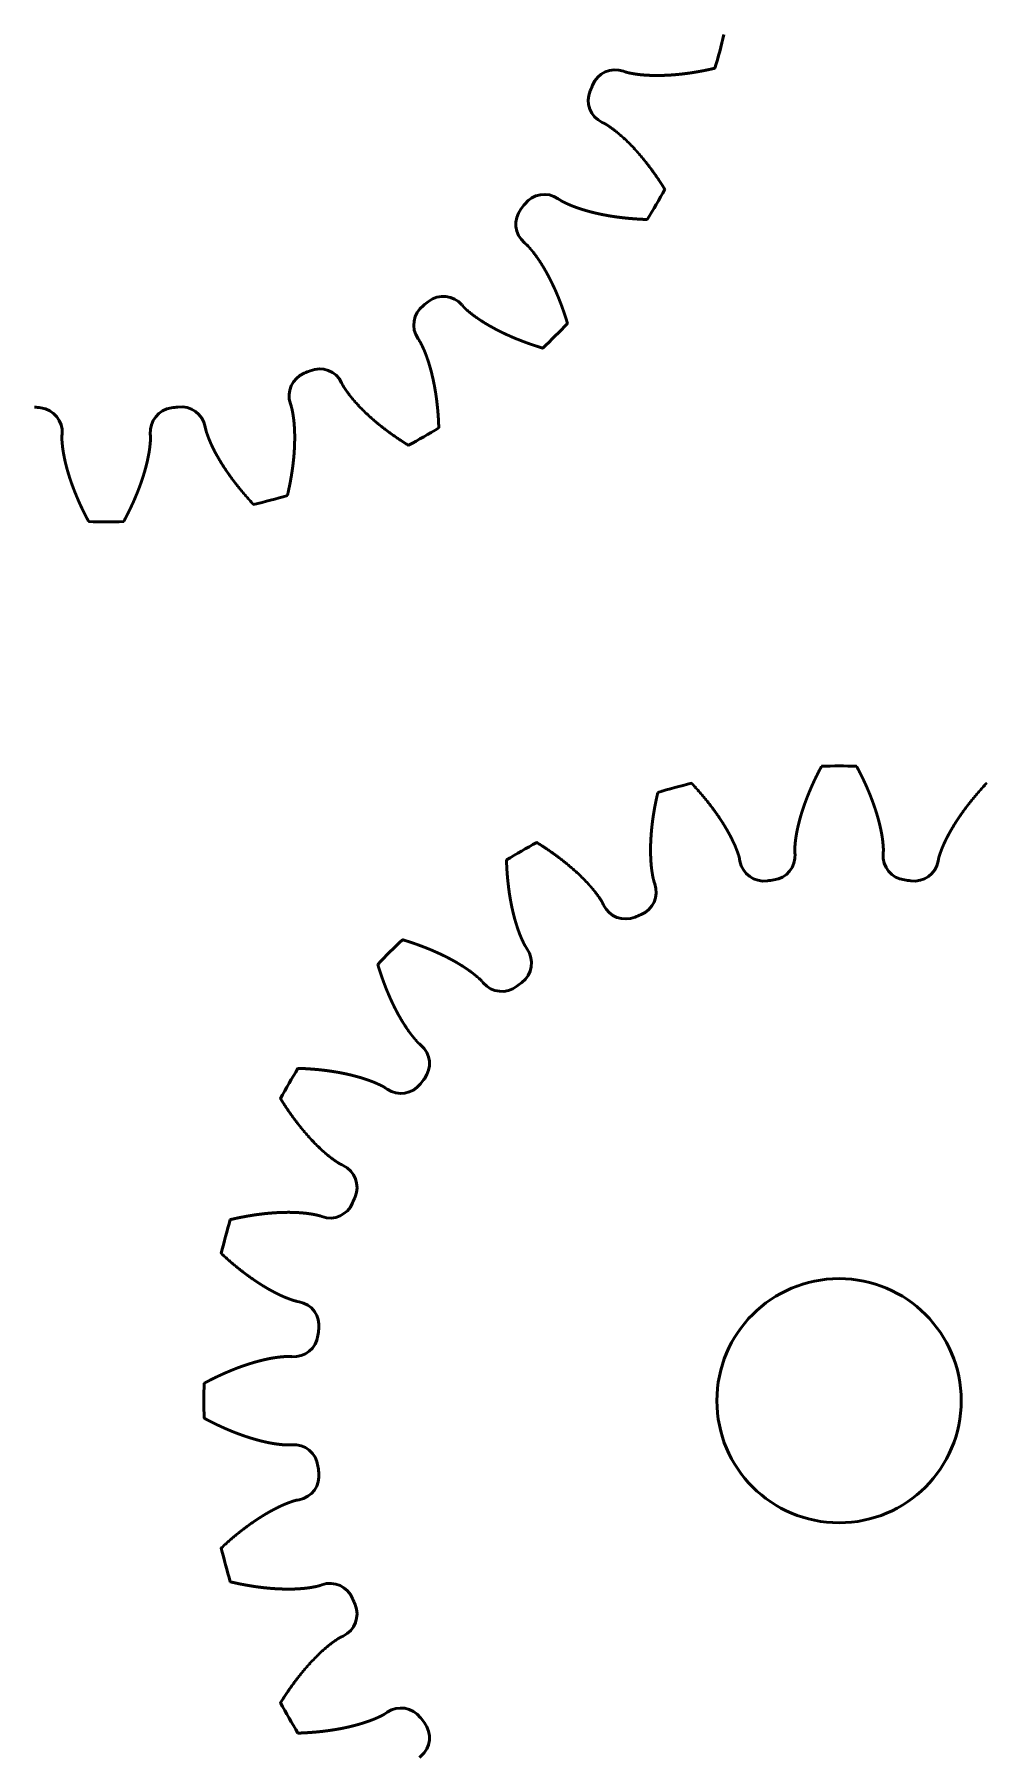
# Model space of a CAD drawing. Header units: millimetres. Extents: x 0 to 420, y 0 to 297.
# Drawn here: x 90.45 to 109.93, y 221.55 to 256.84 of the extents above; entities that cross this region are included whole.
import ezdxf

# ---------------------------------------------------------------- set-up
doc = ezdxf.new("R2010")
doc.units = ezdxf.units.MM
doc.header["$LTSCALE"] = 0.75
doc.layers.add('Visible', color=7, linetype='Continuous', lineweight=50)

msp = doc.modelspace()

# ---------------------------------------------------------------- linework, layer by layer
at = {"layer": 'Visible'}
for p, q in [((102.499, 256.084), (102.536, 256.071)), ((102.1, 255.018), (102.065, 255.035)), ((101.162, 253.473), (101.195, 253.451)), ((100.501, 252.547), (100.471, 252.572)), ((99.196, 251.296), (99.221, 251.267)), ((98.317, 250.573), (98.295, 250.605)), ((96.732, 249.703), (96.749, 249.668)), ((95.696, 249.232), (95.683, 249.269)), ((93.941, 248.802), (93.948, 248.763)), ((91.011, 248.653), (91.008, 248.615)), ((92.818, 248.615), (92.815, 248.653)), ((106.008, 240.094), (106.011, 240.056)), ((107.815, 240.056), (107.818, 240.094)), ((104.885, 239.907), (104.878, 239.946)), ((108.948, 239.946), (108.941, 239.907)), ((103.13, 239.477), (103.143, 239.44)), ((102.094, 239.006), (102.077, 239.041)), ((100.509, 238.136), (100.531, 238.104)), ((99.631, 237.413), (99.605, 237.442)), ((98.325, 236.162), (98.355, 236.137)), ((97.664, 235.236), (97.632, 235.258)), ((96.726, 233.691), (96.762, 233.674)), ((96.327, 232.625), (96.29, 232.638)), ((95.822, 230.889), (95.86, 230.882)), ((95.712, 229.757), (95.673, 229.76)), ((95.673, 227.949), (95.712, 227.952)), ((95.86, 226.827), (95.822, 226.82)), ((96.29, 225.071), (96.327, 225.084)), ((96.762, 224.035), (96.726, 224.018)), ((97.632, 222.451), (97.664, 222.473)), ((98.355, 221.572), (98.325, 221.547))]:
    msp.add_line(p, q, dxfattribs=at)
at = {"layer": 'Visible', "extrusion": (0, 0, -1)}
msp.add_circle((-106.913, 228.855), 2.5, dxfattribs=at)
at = {"layer": 'Visible'}
for centre, radius, start, end in [((91.913, 259.855), 13, 343.4232, 346.5768), ((102.332, 255.613), 0.5, 70.4814, 157.8482), ((102.28, 255.487), 0.5, 157.1518, 244.5186), ((91.913, 259.855), 10.749, 337.1518, 337.8482), ((100.879, 253.061), 0.5, 55.4814, 142.8482), ((91.913, 259.855), 13, 328.4232, 331.5768), ((100.796, 252.952), 0.5, 142.1518, 229.5186), ((91.913, 259.855), 10.749, 322.1518, 322.8482), ((98.707, 250.888), 0.5, 127.1518, 214.5186), ((91.913, 259.855), 10.749, 307.1518, 307.8482), ((98.815, 250.972), 0.5, 40.4814, 127.8482), ((91.913, 259.855), 13, 313.4232, 316.5768), ((96.155, 249.436), 0.5, 112.1518, 199.5186), ((91.913, 259.855), 10.749, 292.1518, 292.8482), ((96.281, 249.488), 0.5, 25.4814, 112.8482), ((91.913, 259.855), 10.749, 262.1518, 262.8482), ((90.513, 248.693), 0.5, 355.4814, 82.8482), ((93.314, 248.693), 0.5, 97.1518, 184.5186), ((91.913, 259.855), 10.749, 277.1518, 277.8482), ((93.449, 248.711), 0.5, 10.4814, 97.8482), ((91.913, 259.855), 13, 298.4232, 301.5768), ((91.913, 259.855), 13, 283.4232, 286.5768), ((91.913, 259.855), 13, 268.4232, 271.5768), ((106.913, 228.855), 13, 88.4232, 91.5768), ((106.913, 228.855), 13, 103.4232, 106.5768), ((106.913, 228.855), 13, 118.4232, 121.5768), ((105.513, 240.016), 0.5, 277.1518, 4.5186), ((108.314, 240.016), 0.5, 175.4814, 262.8482), ((105.377, 239.998), 0.5, 190.4814, 277.8482), ((108.449, 239.998), 0.5, 262.1518, 349.5186), ((102.671, 239.273), 0.5, 292.1518, 19.5186), ((106.913, 228.855), 10.749, 97.1518, 97.8482), ((106.913, 228.855), 10.749, 82.1518, 82.8482), ((102.545, 239.221), 0.5, 205.4814, 292.8482), ((106.913, 228.855), 10.749, 112.1518, 112.8482), ((106.913, 228.855), 13, 133.4232, 136.5768), ((100.119, 237.821), 0.5, 307.1518, 34.5186), ((100.011, 237.737), 0.5, 220.4814, 307.8482), ((106.913, 228.855), 10.749, 127.1518, 127.8482), ((98.03, 235.757), 0.5, 322.1518, 49.5186), ((106.913, 228.855), 13, 148.4232, 151.5768), ((106.913, 228.855), 10.749, 142.1518, 142.8482), ((97.947, 235.648), 0.5, 235.4814, 322.8482), ((96.547, 233.222), 0.5, 337.1518, 64.5186), ((106.913, 228.855), 10.749, 157.1518, 157.8482), ((106.913, 228.855), 13, 163.4232, 166.5768), ((96.494, 233.096), 0.5, 250.4814, 337.8482), ((95.769, 230.391), 0.5, 352.1518, 79.5186), ((95.751, 230.255), 0.5, 265.4814, 352.8482), ((106.913, 228.855), 10.749, 172.1518, 172.8482), ((106.913, 228.855), 13, 178.4232, 181.5768), ((95.751, 227.454), 0.5, 7.1518, 94.5186), ((95.769, 227.318), 0.5, 280.4814, 7.8482), ((106.913, 228.855), 10.749, 187.1518, 187.8482), ((106.913, 228.855), 13, 193.4232, 196.5768), ((96.494, 224.613), 0.5, 22.1518, 109.5186), ((106.913, 228.855), 10.749, 202.1518, 202.8482), ((96.547, 224.487), 0.5, 295.4814, 22.8482), ((106.913, 228.855), 13, 208.4232, 211.5768), ((97.947, 222.061), 0.5, 37.1518, 124.5186), ((106.913, 228.855), 10.749, 217.1518, 217.8482), ((98.03, 221.952), 0.5, 310.4814, 37.8482)]:
    msp.add_arc(centre, radius, start, end, dxfattribs=at)
for points in [[(102.536, 256.071), (102.54, 256.069), (102.55, 256.066), (102.564, 256.062), (102.584, 256.056), (102.608, 256.051), (102.633, 256.046), (102.658, 256.041), (102.683, 256.037), (102.708, 256.032), (102.733, 256.028), (102.758, 256.024), (102.783, 256.021), (102.808, 256.017), (102.833, 256.014), (102.859, 256.012), (102.884, 256.009), (102.91, 256.007), (102.936, 256.005), (102.961, 256.004), (102.987, 256.002), (103.013, 256.001), (103.039, 255.999), (103.065, 255.998), (103.09, 255.998), (103.116, 255.997), (103.142, 255.997), (103.169, 255.996), (103.195, 255.996), (103.221, 255.996), (103.247, 255.997), (103.273, 255.997), (103.3, 255.998), (103.326, 255.999), (103.352, 256), (103.379, 256.001), (103.405, 256.002), (103.432, 256.003), (103.458, 256.005), (103.485, 256.007), (103.511, 256.009), (103.538, 256.011), (103.564, 256.013), (103.591, 256.015), (103.618, 256.018), (103.644, 256.021), (103.671, 256.023), (103.698, 256.026), (103.724, 256.03), (103.751, 256.033), (103.778, 256.036), (103.805, 256.04), (103.832, 256.043), (103.859, 256.047), (103.886, 256.051), (103.913, 256.055), (103.939, 256.06), (103.966, 256.064), (103.993, 256.069), (104.02, 256.073), (104.047, 256.078), (104.074, 256.083), (104.101, 256.088), (104.129, 256.093), (104.156, 256.098), (104.183, 256.104), (104.21, 256.109), (104.237, 256.115), (104.264, 256.121), (104.291, 256.127), (104.318, 256.133), (104.34, 256.138), (104.356, 256.142), (104.367, 256.144), (104.373, 256.146)], [(103.346, 253.667), (103.343, 253.672), (103.337, 253.681), (103.328, 253.695), (103.316, 253.714), (103.302, 253.738), (103.287, 253.761), (103.272, 253.784), (103.256, 253.808), (103.241, 253.831), (103.226, 253.854), (103.21, 253.877), (103.195, 253.899), (103.179, 253.922), (103.164, 253.945), (103.148, 253.967), (103.132, 253.99), (103.116, 254.012), (103.1, 254.034), (103.084, 254.056), (103.068, 254.078), (103.052, 254.1), (103.036, 254.122), (103.019, 254.143), (103.003, 254.165), (102.986, 254.186), (102.97, 254.207), (102.953, 254.228), (102.936, 254.249), (102.919, 254.27), (102.902, 254.291), (102.885, 254.312), (102.868, 254.332), (102.851, 254.353), (102.833, 254.373), (102.816, 254.393), (102.799, 254.413), (102.781, 254.433), (102.763, 254.453), (102.746, 254.472), (102.728, 254.492), (102.71, 254.511), (102.692, 254.53), (102.674, 254.549), (102.655, 254.568), (102.637, 254.587), (102.619, 254.605), (102.6, 254.624), (102.581, 254.642), (102.563, 254.66), (102.544, 254.678), (102.525, 254.696), (102.506, 254.714), (102.487, 254.731), (102.468, 254.748), (102.448, 254.765), (102.429, 254.782), (102.409, 254.799), (102.39, 254.816), (102.37, 254.832), (102.35, 254.848), (102.33, 254.864), (102.31, 254.879), (102.29, 254.895), (102.269, 254.91), (102.249, 254.924), (102.228, 254.939), (102.207, 254.954), (102.186, 254.968), (102.165, 254.982), (102.144, 254.995), (102.127, 255.005), (102.113, 255.012), (102.104, 255.016), (102.1, 255.018)], [(101.195, 253.451), (101.199, 253.448), (101.207, 253.442), (101.22, 253.434), (101.237, 253.424), (101.259, 253.412), (101.282, 253.401), (101.305, 253.39), (101.327, 253.379), (101.35, 253.369), (101.374, 253.358), (101.397, 253.348), (101.42, 253.338), (101.444, 253.328), (101.467, 253.319), (101.491, 253.31), (101.515, 253.301), (101.54, 253.292), (101.564, 253.284), (101.588, 253.275), (101.613, 253.267), (101.637, 253.259), (101.662, 253.251), (101.686, 253.244), (101.711, 253.236), (101.736, 253.229), (101.761, 253.222), (101.786, 253.215), (101.812, 253.208), (101.837, 253.201), (101.862, 253.195), (101.888, 253.188), (101.913, 253.182), (101.939, 253.176), (101.965, 253.17), (101.991, 253.165), (102.016, 253.159), (102.042, 253.153), (102.068, 253.148), (102.094, 253.143), (102.121, 253.138), (102.147, 253.133), (102.173, 253.128), (102.199, 253.124), (102.226, 253.119), (102.252, 253.115), (102.279, 253.111), (102.305, 253.107), (102.332, 253.103), (102.359, 253.099), (102.386, 253.095), (102.412, 253.092), (102.439, 253.089), (102.466, 253.085), (102.493, 253.082), (102.52, 253.079), (102.547, 253.076), (102.575, 253.074), (102.602, 253.071), (102.629, 253.068), (102.656, 253.066), (102.684, 253.064), (102.711, 253.062), (102.739, 253.06), (102.766, 253.058), (102.794, 253.056), (102.822, 253.054), (102.849, 253.053), (102.877, 253.051), (102.905, 253.05), (102.933, 253.049), (102.955, 253.048), (102.972, 253.048), (102.983, 253.047), (102.988, 253.047)], [(101.355, 250.919), (101.353, 250.924), (101.35, 250.935), (101.345, 250.951), (101.339, 250.972), (101.33, 250.999), (101.322, 251.025), (101.313, 251.051), (101.305, 251.078), (101.296, 251.104), (101.287, 251.13), (101.278, 251.156), (101.269, 251.182), (101.26, 251.208), (101.251, 251.234), (101.242, 251.26), (101.232, 251.286), (101.222, 251.311), (101.213, 251.337), (101.203, 251.362), (101.193, 251.388), (101.183, 251.413), (101.173, 251.438), (101.163, 251.463), (101.152, 251.488), (101.142, 251.513), (101.131, 251.538), (101.121, 251.563), (101.11, 251.587), (101.099, 251.612), (101.088, 251.636), (101.077, 251.661), (101.065, 251.685), (101.054, 251.709), (101.043, 251.733), (101.031, 251.757), (101.019, 251.781), (101.007, 251.805), (100.995, 251.828), (100.983, 251.852), (100.971, 251.875), (100.959, 251.899), (100.946, 251.922), (100.934, 251.945), (100.921, 251.968), (100.908, 251.991), (100.895, 252.013), (100.882, 252.036), (100.869, 252.059), (100.856, 252.081), (100.842, 252.103), (100.828, 252.125), (100.815, 252.147), (100.801, 252.169), (100.787, 252.191), (100.772, 252.212), (100.758, 252.233), (100.743, 252.255), (100.729, 252.276), (100.714, 252.297), (100.699, 252.317), (100.684, 252.338), (100.668, 252.358), (100.652, 252.378), (100.637, 252.398), (100.621, 252.417), (100.604, 252.437), (100.588, 252.456), (100.572, 252.475), (100.555, 252.494), (100.538, 252.513), (100.523, 252.527), (100.512, 252.537), (100.505, 252.543), (100.501, 252.547)], [(99.221, 251.267), (99.224, 251.263), (99.231, 251.255), (99.241, 251.244), (99.255, 251.23), (99.273, 251.213), (99.292, 251.196), (99.311, 251.18), (99.331, 251.163), (99.35, 251.147), (99.37, 251.131), (99.39, 251.115), (99.41, 251.099), (99.43, 251.084), (99.45, 251.069), (99.471, 251.054), (99.492, 251.039), (99.513, 251.024), (99.534, 251.01), (99.556, 250.995), (99.577, 250.981), (99.599, 250.967), (99.62, 250.953), (99.642, 250.939), (99.664, 250.926), (99.687, 250.912), (99.709, 250.899), (99.732, 250.885), (99.754, 250.872), (99.777, 250.859), (99.8, 250.847), (99.823, 250.834), (99.846, 250.821), (99.869, 250.809), (99.892, 250.796), (99.916, 250.784), (99.939, 250.772), (99.963, 250.76), (99.987, 250.748), (100.01, 250.737), (100.034, 250.725), (100.058, 250.714), (100.083, 250.702), (100.107, 250.691), (100.131, 250.68), (100.156, 250.669), (100.18, 250.658), (100.205, 250.647), (100.23, 250.636), (100.254, 250.626), (100.279, 250.615), (100.304, 250.605), (100.329, 250.595), (100.355, 250.585), (100.38, 250.575), (100.405, 250.565), (100.431, 250.555), (100.456, 250.545), (100.482, 250.536), (100.508, 250.526), (100.533, 250.517), (100.559, 250.507), (100.585, 250.498), (100.611, 250.489), (100.637, 250.48), (100.664, 250.472), (100.69, 250.463), (100.716, 250.454), (100.743, 250.446), (100.769, 250.437), (100.796, 250.429), (100.817, 250.422), (100.833, 250.418), (100.844, 250.414), (100.849, 250.413)], [(98.72, 248.779), (98.72, 248.785), (98.72, 248.796), (98.719, 248.813), (98.719, 248.835), (98.717, 248.863), (98.716, 248.891), (98.715, 248.918), (98.713, 248.946), (98.712, 248.974), (98.71, 249.001), (98.708, 249.029), (98.706, 249.056), (98.704, 249.084), (98.702, 249.111), (98.699, 249.138), (98.697, 249.166), (98.694, 249.193), (98.691, 249.22), (98.688, 249.247), (98.685, 249.274), (98.682, 249.301), (98.679, 249.328), (98.676, 249.355), (98.672, 249.382), (98.669, 249.409), (98.665, 249.436), (98.661, 249.462), (98.657, 249.489), (98.653, 249.515), (98.648, 249.542), (98.644, 249.568), (98.639, 249.595), (98.634, 249.621), (98.63, 249.647), (98.625, 249.673), (98.619, 249.699), (98.614, 249.725), (98.609, 249.751), (98.603, 249.777), (98.597, 249.803), (98.591, 249.829), (98.585, 249.854), (98.579, 249.88), (98.573, 249.905), (98.566, 249.931), (98.56, 249.956), (98.553, 249.981), (98.546, 250.006), (98.539, 250.031), (98.532, 250.056), (98.524, 250.081), (98.516, 250.106), (98.509, 250.131), (98.501, 250.155), (98.492, 250.179), (98.484, 250.204), (98.475, 250.228), (98.467, 250.252), (98.458, 250.276), (98.449, 250.3), (98.439, 250.324), (98.43, 250.347), (98.42, 250.371), (98.409, 250.394), (98.399, 250.417), (98.388, 250.44), (98.378, 250.463), (98.367, 250.486), (98.355, 250.508), (98.344, 250.531), (98.333, 250.548), (98.325, 250.561), (98.32, 250.569), (98.317, 250.573)], [(96.749, 249.668), (96.751, 249.663), (96.756, 249.654), (96.763, 249.641), (96.773, 249.624), (96.786, 249.602), (96.8, 249.581), (96.814, 249.56), (96.829, 249.54), (96.843, 249.519), (96.858, 249.498), (96.873, 249.478), (96.888, 249.458), (96.904, 249.437), (96.92, 249.417), (96.936, 249.397), (96.952, 249.378), (96.969, 249.358), (96.985, 249.339), (97.002, 249.319), (97.019, 249.3), (97.037, 249.281), (97.054, 249.262), (97.072, 249.243), (97.089, 249.224), (97.107, 249.205), (97.125, 249.186), (97.144, 249.168), (97.162, 249.149), (97.181, 249.131), (97.2, 249.112), (97.218, 249.094), (97.237, 249.076), (97.257, 249.058), (97.276, 249.04), (97.295, 249.022), (97.315, 249.004), (97.335, 248.987), (97.355, 248.969), (97.375, 248.952), (97.395, 248.934), (97.415, 248.917), (97.435, 248.9), (97.456, 248.882), (97.477, 248.865), (97.497, 248.848), (97.518, 248.831), (97.539, 248.815), (97.56, 248.798), (97.582, 248.781), (97.603, 248.765), (97.624, 248.748), (97.646, 248.732), (97.668, 248.716), (97.69, 248.699), (97.712, 248.683), (97.734, 248.667), (97.756, 248.651), (97.778, 248.635), (97.8, 248.62), (97.823, 248.604), (97.845, 248.588), (97.868, 248.573), (97.891, 248.557), (97.914, 248.542), (97.937, 248.526), (97.96, 248.511), (97.983, 248.496), (98.007, 248.481), (98.03, 248.466), (98.053, 248.451), (98.072, 248.439), (98.087, 248.43), (98.096, 248.425), (98.101, 248.422)], [(95.622, 247.395), (95.623, 247.4), (95.626, 247.411), (95.63, 247.427), (95.635, 247.449), (95.641, 247.476), (95.647, 247.504), (95.652, 247.531), (95.658, 247.558), (95.664, 247.585), (95.669, 247.612), (95.675, 247.639), (95.68, 247.666), (95.685, 247.693), (95.69, 247.72), (95.694, 247.747), (95.699, 247.774), (95.704, 247.801), (95.708, 247.828), (95.712, 247.855), (95.716, 247.882), (95.72, 247.909), (95.724, 247.936), (95.728, 247.963), (95.731, 247.99), (95.735, 248.016), (95.738, 248.043), (95.741, 248.07), (95.744, 248.097), (95.747, 248.123), (95.75, 248.15), (95.752, 248.177), (95.755, 248.203), (95.757, 248.23), (95.759, 248.257), (95.761, 248.283), (95.763, 248.31), (95.764, 248.336), (95.766, 248.363), (95.767, 248.389), (95.768, 248.415), (95.769, 248.442), (95.77, 248.468), (95.77, 248.494), (95.771, 248.521), (95.771, 248.547), (95.771, 248.573), (95.771, 248.599), (95.771, 248.625), (95.771, 248.651), (95.77, 248.677), (95.769, 248.703), (95.768, 248.729), (95.767, 248.755), (95.766, 248.781), (95.764, 248.806), (95.762, 248.832), (95.76, 248.858), (95.758, 248.883), (95.756, 248.909), (95.753, 248.934), (95.75, 248.96), (95.747, 248.985), (95.743, 249.01), (95.739, 249.035), (95.735, 249.06), (95.731, 249.085), (95.727, 249.11), (95.722, 249.135), (95.717, 249.159), (95.711, 249.184), (95.706, 249.203), (95.701, 249.218), (95.698, 249.227), (95.696, 249.232)], [(91.008, 248.615), (91.008, 248.61), (91.007, 248.6), (91.006, 248.585), (91.006, 248.564), (91.007, 248.539), (91.008, 248.514), (91.01, 248.489), (91.013, 248.464), (91.015, 248.439), (91.017, 248.413), (91.02, 248.388), (91.023, 248.363), (91.027, 248.338), (91.03, 248.312), (91.034, 248.287), (91.039, 248.262), (91.043, 248.237), (91.048, 248.211), (91.053, 248.186), (91.058, 248.161), (91.063, 248.136), (91.069, 248.11), (91.074, 248.085), (91.08, 248.06), (91.087, 248.034), (91.093, 248.009), (91.099, 247.984), (91.106, 247.959), (91.113, 247.933), (91.12, 247.908), (91.127, 247.883), (91.135, 247.858), (91.142, 247.833), (91.15, 247.807), (91.158, 247.782), (91.166, 247.757), (91.174, 247.732), (91.183, 247.707), (91.191, 247.682), (91.2, 247.656), (91.209, 247.631), (91.218, 247.606), (91.227, 247.581), (91.237, 247.556), (91.246, 247.531), (91.256, 247.506), (91.266, 247.481), (91.275, 247.456), (91.286, 247.431), (91.296, 247.406), (91.306, 247.381), (91.317, 247.356), (91.327, 247.331), (91.338, 247.306), (91.349, 247.281), (91.36, 247.256), (91.371, 247.231), (91.383, 247.206), (91.394, 247.181), (91.406, 247.156), (91.418, 247.131), (91.429, 247.107), (91.441, 247.082), (91.454, 247.057), (91.466, 247.032), (91.478, 247.007), (91.491, 246.983), (91.503, 246.958), (91.516, 246.933), (91.529, 246.909), (91.54, 246.889), (91.547, 246.874), (91.553, 246.864), (91.555, 246.859)], [(92.271, 246.859), (92.273, 246.864), (92.279, 246.874), (92.287, 246.889), (92.297, 246.909), (92.31, 246.933), (92.323, 246.958), (92.335, 246.983), (92.348, 247.007), (92.36, 247.032), (92.373, 247.057), (92.385, 247.082), (92.397, 247.107), (92.409, 247.131), (92.42, 247.156), (92.432, 247.181), (92.443, 247.206), (92.455, 247.231), (92.466, 247.256), (92.477, 247.281), (92.488, 247.306), (92.499, 247.331), (92.509, 247.356), (92.52, 247.381), (92.53, 247.406), (92.541, 247.431), (92.551, 247.456), (92.561, 247.481), (92.57, 247.506), (92.58, 247.531), (92.59, 247.556), (92.599, 247.581), (92.608, 247.606), (92.617, 247.631), (92.626, 247.656), (92.635, 247.682), (92.643, 247.707), (92.652, 247.732), (92.66, 247.757), (92.668, 247.782), (92.676, 247.807), (92.684, 247.833), (92.691, 247.858), (92.699, 247.883), (92.706, 247.908), (92.713, 247.933), (92.72, 247.959), (92.727, 247.984), (92.733, 248.009), (92.74, 248.034), (92.746, 248.06), (92.752, 248.085), (92.757, 248.11), (92.763, 248.136), (92.768, 248.161), (92.773, 248.186), (92.778, 248.211), (92.783, 248.237), (92.788, 248.262), (92.792, 248.287), (92.796, 248.312), (92.8, 248.338), (92.803, 248.363), (92.806, 248.388), (92.809, 248.413), (92.811, 248.439), (92.814, 248.464), (92.816, 248.489), (92.818, 248.514), (92.819, 248.539), (92.82, 248.564), (92.82, 248.585), (92.819, 248.6), (92.819, 248.61), (92.818, 248.615)], [(93.948, 248.763), (93.949, 248.758), (93.951, 248.749), (93.954, 248.734), (93.959, 248.714), (93.966, 248.69), (93.974, 248.666), (93.983, 248.643), (93.991, 248.619), (94, 248.595), (94.009, 248.571), (94.018, 248.548), (94.028, 248.524), (94.038, 248.501), (94.048, 248.477), (94.058, 248.454), (94.069, 248.431), (94.08, 248.407), (94.091, 248.384), (94.102, 248.361), (94.114, 248.338), (94.125, 248.315), (94.137, 248.292), (94.149, 248.269), (94.162, 248.246), (94.174, 248.223), (94.187, 248.201), (94.2, 248.178), (94.213, 248.155), (94.226, 248.133), (94.239, 248.11), (94.253, 248.088), (94.266, 248.065), (94.28, 248.043), (94.294, 248.02), (94.308, 247.998), (94.323, 247.976), (94.337, 247.954), (94.352, 247.932), (94.367, 247.91), (94.382, 247.887), (94.397, 247.866), (94.412, 247.844), (94.427, 247.822), (94.443, 247.8), (94.458, 247.778), (94.474, 247.756), (94.49, 247.735), (94.506, 247.713), (94.523, 247.691), (94.539, 247.67), (94.555, 247.649), (94.572, 247.627), (94.589, 247.606), (94.606, 247.584), (94.623, 247.563), (94.64, 247.542), (94.657, 247.521), (94.674, 247.5), (94.692, 247.479), (94.71, 247.458), (94.727, 247.437), (94.745, 247.416), (94.763, 247.395), (94.781, 247.374), (94.8, 247.353), (94.818, 247.333), (94.837, 247.312), (94.855, 247.291), (94.874, 247.271), (94.893, 247.25), (94.908, 247.234), (94.919, 247.222), (94.927, 247.214), (94.931, 247.21)], [(106.555, 241.85), (106.553, 241.845), (106.547, 241.835), (106.54, 241.82), (106.529, 241.8), (106.516, 241.776), (106.503, 241.751), (106.491, 241.726), (106.478, 241.702), (106.466, 241.677), (106.454, 241.652), (106.441, 241.627), (106.429, 241.602), (106.418, 241.578), (106.406, 241.553), (106.394, 241.528), (106.383, 241.503), (106.371, 241.478), (106.36, 241.453), (106.349, 241.428), (106.338, 241.403), (106.327, 241.378), (106.317, 241.353), (106.306, 241.329), (106.296, 241.304), (106.286, 241.278), (106.275, 241.253), (106.266, 241.228), (106.256, 241.203), (106.246, 241.178), (106.237, 241.153), (106.227, 241.128), (106.218, 241.103), (106.209, 241.078), (106.2, 241.053), (106.191, 241.028), (106.183, 241.002), (106.174, 240.977), (106.166, 240.952), (106.158, 240.927), (106.15, 240.902), (106.142, 240.876), (106.135, 240.851), (106.127, 240.826), (106.12, 240.801), (106.113, 240.776), (106.106, 240.75), (106.099, 240.725), (106.093, 240.7), (106.087, 240.675), (106.08, 240.649), (106.074, 240.624), (106.069, 240.599), (106.063, 240.574), (106.058, 240.548), (106.053, 240.523), (106.048, 240.498), (106.043, 240.472), (106.039, 240.447), (106.034, 240.422), (106.03, 240.397), (106.027, 240.371), (106.023, 240.346), (106.02, 240.321), (106.017, 240.296), (106.015, 240.27), (106.013, 240.245), (106.01, 240.22), (106.008, 240.195), (106.007, 240.17), (106.006, 240.145), (106.006, 240.125), (106.007, 240.109), (106.008, 240.099), (106.008, 240.094)], [(107.818, 240.094), (107.819, 240.099), (107.819, 240.109), (107.82, 240.125), (107.82, 240.145), (107.819, 240.17), (107.818, 240.195), (107.816, 240.22), (107.814, 240.245), (107.811, 240.27), (107.809, 240.296), (107.806, 240.321), (107.803, 240.346), (107.8, 240.371), (107.796, 240.397), (107.792, 240.422), (107.788, 240.447), (107.783, 240.472), (107.778, 240.498), (107.773, 240.523), (107.768, 240.548), (107.763, 240.574), (107.757, 240.599), (107.752, 240.624), (107.746, 240.649), (107.74, 240.675), (107.733, 240.7), (107.727, 240.725), (107.72, 240.75), (107.713, 240.776), (107.706, 240.801), (107.699, 240.826), (107.691, 240.851), (107.684, 240.876), (107.676, 240.902), (107.668, 240.927), (107.66, 240.952), (107.652, 240.977), (107.643, 241.002), (107.635, 241.028), (107.626, 241.053), (107.617, 241.078), (107.608, 241.103), (107.599, 241.128), (107.59, 241.153), (107.58, 241.178), (107.57, 241.203), (107.561, 241.228), (107.551, 241.253), (107.541, 241.278), (107.53, 241.304), (107.52, 241.329), (107.509, 241.353), (107.499, 241.378), (107.488, 241.403), (107.477, 241.428), (107.466, 241.453), (107.455, 241.478), (107.443, 241.503), (107.432, 241.528), (107.42, 241.553), (107.409, 241.578), (107.397, 241.602), (107.385, 241.627), (107.373, 241.652), (107.36, 241.677), (107.348, 241.702), (107.335, 241.726), (107.323, 241.751), (107.31, 241.776), (107.297, 241.8), (107.287, 241.82), (107.279, 241.835), (107.273, 241.845), (107.271, 241.85)], [(104.878, 239.946), (104.877, 239.951), (104.875, 239.961), (104.872, 239.975), (104.867, 239.995), (104.86, 240.019), (104.852, 240.043), (104.843, 240.066), (104.835, 240.09), (104.826, 240.114), (104.817, 240.138), (104.808, 240.161), (104.798, 240.185), (104.789, 240.208), (104.779, 240.232), (104.768, 240.255), (104.757, 240.279), (104.746, 240.302), (104.735, 240.325), (104.724, 240.348), (104.713, 240.371), (104.701, 240.394), (104.689, 240.417), (104.677, 240.44), (104.665, 240.463), (104.652, 240.486), (104.639, 240.508), (104.627, 240.531), (104.614, 240.554), (104.6, 240.576), (104.587, 240.599), (104.574, 240.621), (104.56, 240.644), (104.546, 240.666), (104.532, 240.689), (104.518, 240.711), (104.503, 240.733), (104.489, 240.755), (104.474, 240.777), (104.46, 240.8), (104.445, 240.822), (104.43, 240.844), (104.414, 240.865), (104.399, 240.887), (104.383, 240.909), (104.368, 240.931), (104.352, 240.953), (104.336, 240.974), (104.32, 240.996), (104.304, 241.018), (104.287, 241.039), (104.271, 241.061), (104.254, 241.082), (104.237, 241.103), (104.221, 241.125), (104.204, 241.146), (104.186, 241.167), (104.169, 241.188), (104.152, 241.209), (104.134, 241.23), (104.117, 241.251), (104.099, 241.272), (104.081, 241.293), (104.063, 241.314), (104.045, 241.335), (104.026, 241.356), (104.008, 241.376), (103.99, 241.397), (103.971, 241.418), (103.952, 241.438), (103.933, 241.459), (103.918, 241.475), (103.907, 241.487), (103.899, 241.495), (103.895, 241.499)], [(109.931, 241.499), (109.927, 241.495), (109.919, 241.487), (109.908, 241.475), (109.893, 241.459), (109.874, 241.438), (109.855, 241.418), (109.837, 241.397), (109.818, 241.376), (109.8, 241.356), (109.781, 241.335), (109.763, 241.314), (109.745, 241.293), (109.727, 241.272), (109.71, 241.251), (109.692, 241.23), (109.674, 241.209), (109.657, 241.188), (109.64, 241.167), (109.623, 241.146), (109.606, 241.125), (109.589, 241.103), (109.572, 241.082), (109.555, 241.061), (109.539, 241.039), (109.523, 241.018), (109.506, 240.996), (109.49, 240.974), (109.474, 240.953), (109.458, 240.931), (109.443, 240.909), (109.427, 240.887), (109.412, 240.865), (109.397, 240.844), (109.382, 240.822), (109.367, 240.8), (109.352, 240.777), (109.337, 240.755), (109.323, 240.733), (109.308, 240.711), (109.294, 240.689), (109.28, 240.666), (109.266, 240.644), (109.253, 240.621), (109.239, 240.599), (109.226, 240.576), (109.213, 240.554), (109.2, 240.531), (109.187, 240.508), (109.174, 240.486), (109.162, 240.463), (109.149, 240.44), (109.137, 240.417), (109.125, 240.394), (109.114, 240.371), (109.102, 240.348), (109.091, 240.325), (109.08, 240.302), (109.069, 240.279), (109.058, 240.255), (109.048, 240.232), (109.038, 240.208), (109.028, 240.185), (109.018, 240.161), (109.009, 240.138), (109, 240.114), (108.991, 240.09), (108.983, 240.066), (108.974, 240.043), (108.966, 240.019), (108.959, 239.995), (108.954, 239.975), (108.951, 239.961), (108.949, 239.951), (108.948, 239.946)], [(103.204, 241.314), (103.203, 241.309), (103.2, 241.298), (103.197, 241.282), (103.192, 241.26), (103.185, 241.233), (103.18, 241.206), (103.174, 241.178), (103.168, 241.151), (103.162, 241.124), (103.157, 241.097), (103.152, 241.07), (103.146, 241.043), (103.141, 241.016), (103.136, 240.989), (103.132, 240.962), (103.127, 240.935), (103.123, 240.908), (103.118, 240.881), (103.114, 240.854), (103.11, 240.827), (103.106, 240.8), (103.102, 240.773), (103.098, 240.746), (103.095, 240.72), (103.091, 240.693), (103.088, 240.666), (103.085, 240.639), (103.082, 240.612), (103.079, 240.586), (103.077, 240.559), (103.074, 240.532), (103.072, 240.506), (103.069, 240.479), (103.067, 240.453), (103.065, 240.426), (103.064, 240.399), (103.062, 240.373), (103.061, 240.347), (103.059, 240.32), (103.058, 240.294), (103.057, 240.267), (103.056, 240.241), (103.056, 240.215), (103.055, 240.189), (103.055, 240.162), (103.055, 240.136), (103.055, 240.11), (103.055, 240.084), (103.055, 240.058), (103.056, 240.032), (103.057, 240.006), (103.058, 239.98), (103.059, 239.954), (103.06, 239.928), (103.062, 239.903), (103.064, 239.877), (103.066, 239.851), (103.068, 239.826), (103.07, 239.8), (103.073, 239.775), (103.076, 239.75), (103.079, 239.724), (103.083, 239.699), (103.087, 239.674), (103.091, 239.649), (103.095, 239.624), (103.099, 239.599), (103.104, 239.574), (103.109, 239.55), (103.115, 239.525), (103.12, 239.506), (103.125, 239.491), (103.128, 239.482), (103.13, 239.477)], [(102.077, 239.041), (102.075, 239.046), (102.07, 239.055), (102.063, 239.068), (102.054, 239.086), (102.04, 239.107), (102.026, 239.128), (102.012, 239.149), (101.998, 239.169), (101.983, 239.19), (101.968, 239.211), (101.953, 239.231), (101.938, 239.252), (101.922, 239.272), (101.907, 239.292), (101.89, 239.312), (101.874, 239.331), (101.858, 239.351), (101.841, 239.37), (101.824, 239.39), (101.807, 239.409), (101.79, 239.428), (101.772, 239.448), (101.755, 239.467), (101.737, 239.485), (101.719, 239.504), (101.701, 239.523), (101.682, 239.542), (101.664, 239.56), (101.645, 239.578), (101.627, 239.597), (101.608, 239.615), (101.589, 239.633), (101.57, 239.651), (101.55, 239.669), (101.531, 239.687), (101.511, 239.705), (101.491, 239.722), (101.472, 239.74), (101.452, 239.758), (101.431, 239.775), (101.411, 239.792), (101.391, 239.809), (101.37, 239.827), (101.35, 239.844), (101.329, 239.861), (101.308, 239.878), (101.287, 239.894), (101.266, 239.911), (101.245, 239.928), (101.223, 239.944), (101.202, 239.961), (101.18, 239.977), (101.158, 239.993), (101.137, 240.01), (101.115, 240.026), (101.093, 240.042), (101.07, 240.058), (101.048, 240.074), (101.026, 240.09), (101.003, 240.105), (100.981, 240.121), (100.958, 240.136), (100.935, 240.152), (100.912, 240.167), (100.889, 240.183), (100.866, 240.198), (100.843, 240.213), (100.82, 240.228), (100.796, 240.243), (100.773, 240.258), (100.754, 240.27), (100.74, 240.279), (100.73, 240.285), (100.725, 240.287)], [(100.106, 239.93), (100.106, 239.924), (100.106, 239.913), (100.107, 239.896), (100.108, 239.874), (100.109, 239.846), (100.11, 239.818), (100.111, 239.791), (100.113, 239.763), (100.115, 239.735), (100.116, 239.708), (100.118, 239.68), (100.12, 239.653), (100.122, 239.625), (100.125, 239.598), (100.127, 239.571), (100.129, 239.543), (100.132, 239.516), (100.135, 239.489), (100.138, 239.462), (100.141, 239.435), (100.144, 239.408), (100.147, 239.381), (100.15, 239.354), (100.154, 239.327), (100.158, 239.3), (100.161, 239.274), (100.165, 239.247), (100.169, 239.22), (100.174, 239.194), (100.178, 239.167), (100.182, 239.141), (100.187, 239.114), (100.192, 239.088), (100.197, 239.062), (100.202, 239.036), (100.207, 239.01), (100.212, 238.984), (100.217, 238.958), (100.223, 238.932), (100.229, 238.906), (100.235, 238.88), (100.241, 238.855), (100.247, 238.829), (100.253, 238.804), (100.26, 238.778), (100.266, 238.753), (100.273, 238.728), (100.28, 238.703), (100.287, 238.678), (100.295, 238.653), (100.302, 238.628), (100.31, 238.603), (100.318, 238.579), (100.326, 238.554), (100.334, 238.53), (100.342, 238.505), (100.351, 238.481), (100.359, 238.457), (100.368, 238.433), (100.377, 238.409), (100.387, 238.385), (100.397, 238.362), (100.407, 238.338), (100.417, 238.315), (100.427, 238.292), (100.438, 238.269), (100.449, 238.246), (100.459, 238.223), (100.471, 238.201), (100.483, 238.179), (100.493, 238.161), (100.501, 238.149), (100.506, 238.14), (100.509, 238.136)], [(99.605, 237.442), (99.602, 237.446), (99.595, 237.454), (99.585, 237.465), (99.571, 237.479), (99.553, 237.496), (99.534, 237.513), (99.515, 237.53), (99.495, 237.546), (99.476, 237.562), (99.456, 237.578), (99.437, 237.594), (99.417, 237.61), (99.396, 237.625), (99.376, 237.64), (99.355, 237.655), (99.334, 237.67), (99.313, 237.685), (99.292, 237.699), (99.271, 237.714), (99.249, 237.728), (99.227, 237.742), (99.206, 237.756), (99.184, 237.77), (99.162, 237.783), (99.139, 237.797), (99.117, 237.81), (99.095, 237.824), (99.072, 237.837), (99.049, 237.85), (99.026, 237.863), (99.004, 237.875), (98.98, 237.888), (98.957, 237.9), (98.934, 237.913), (98.911, 237.925), (98.887, 237.937), (98.863, 237.949), (98.84, 237.961), (98.816, 237.972), (98.792, 237.984), (98.768, 237.996), (98.744, 238.007), (98.719, 238.018), (98.695, 238.029), (98.671, 238.04), (98.646, 238.051), (98.621, 238.062), (98.597, 238.073), (98.572, 238.083), (98.547, 238.094), (98.522, 238.104), (98.497, 238.114), (98.472, 238.124), (98.446, 238.135), (98.421, 238.144), (98.395, 238.154), (98.37, 238.164), (98.344, 238.173), (98.319, 238.183), (98.293, 238.192), (98.267, 238.202), (98.241, 238.211), (98.215, 238.22), (98.189, 238.229), (98.163, 238.238), (98.136, 238.246), (98.11, 238.255), (98.084, 238.263), (98.057, 238.272), (98.031, 238.28), (98.009, 238.287), (97.993, 238.292), (97.982, 238.295), (97.977, 238.296)], [(97.471, 237.79), (97.473, 237.785), (97.476, 237.774), (97.481, 237.758), (97.487, 237.737), (97.496, 237.711), (97.504, 237.684), (97.513, 237.658), (97.521, 237.631), (97.53, 237.605), (97.539, 237.579), (97.548, 237.553), (97.557, 237.527), (97.566, 237.501), (97.575, 237.475), (97.585, 237.449), (97.594, 237.423), (97.604, 237.398), (97.613, 237.372), (97.623, 237.347), (97.633, 237.321), (97.643, 237.296), (97.653, 237.271), (97.663, 237.246), (97.674, 237.221), (97.684, 237.196), (97.695, 237.171), (97.706, 237.146), (97.716, 237.122), (97.727, 237.097), (97.738, 237.073), (97.749, 237.048), (97.761, 237.024), (97.772, 237), (97.784, 236.976), (97.795, 236.952), (97.807, 236.928), (97.819, 236.904), (97.831, 236.881), (97.843, 236.857), (97.855, 236.834), (97.867, 236.81), (97.88, 236.787), (97.892, 236.764), (97.905, 236.741), (97.918, 236.718), (97.931, 236.696), (97.944, 236.673), (97.957, 236.65), (97.971, 236.628), (97.984, 236.606), (97.998, 236.584), (98.012, 236.562), (98.026, 236.54), (98.04, 236.519), (98.054, 236.497), (98.068, 236.476), (98.083, 236.454), (98.097, 236.433), (98.112, 236.413), (98.127, 236.392), (98.143, 236.371), (98.158, 236.351), (98.174, 236.331), (98.19, 236.311), (98.206, 236.292), (98.222, 236.272), (98.238, 236.253), (98.255, 236.234), (98.271, 236.215), (98.288, 236.196), (98.303, 236.182), (98.314, 236.172), (98.321, 236.166), (98.325, 236.162)], [(97.632, 235.258), (97.627, 235.261), (97.619, 235.267), (97.606, 235.275), (97.589, 235.285), (97.567, 235.297), (97.544, 235.308), (97.522, 235.319), (97.499, 235.33), (97.476, 235.34), (97.453, 235.351), (97.429, 235.361), (97.406, 235.371), (97.382, 235.381), (97.359, 235.39), (97.335, 235.399), (97.311, 235.408), (97.287, 235.417), (97.262, 235.425), (97.238, 235.434), (97.214, 235.442), (97.189, 235.45), (97.164, 235.458), (97.14, 235.466), (97.115, 235.473), (97.09, 235.48), (97.065, 235.487), (97.04, 235.494), (97.014, 235.501), (96.989, 235.508), (96.964, 235.514), (96.938, 235.521), (96.913, 235.527), (96.887, 235.533), (96.861, 235.539), (96.836, 235.545), (96.81, 235.55), (96.784, 235.556), (96.758, 235.561), (96.732, 235.566), (96.706, 235.571), (96.679, 235.576), (96.653, 235.581), (96.627, 235.585), (96.6, 235.59), (96.574, 235.594), (96.547, 235.598), (96.521, 235.602), (96.494, 235.606), (96.467, 235.61), (96.441, 235.614), (96.414, 235.617), (96.387, 235.621), (96.36, 235.624), (96.333, 235.627), (96.306, 235.63), (96.279, 235.633), (96.252, 235.636), (96.224, 235.638), (96.197, 235.641), (96.17, 235.643), (96.142, 235.645), (96.115, 235.647), (96.087, 235.649), (96.06, 235.651), (96.032, 235.653), (96.005, 235.655), (95.977, 235.656), (95.949, 235.658), (95.921, 235.659), (95.894, 235.66), (95.871, 235.661), (95.855, 235.661), (95.843, 235.662), (95.838, 235.662)], [(95.48, 235.042), (95.483, 235.038), (95.489, 235.028), (95.498, 235.014), (95.51, 234.995), (95.525, 234.971), (95.54, 234.948), (95.555, 234.925), (95.57, 234.901), (95.585, 234.878), (95.6, 234.855), (95.616, 234.832), (95.631, 234.81), (95.647, 234.787), (95.662, 234.764), (95.678, 234.742), (95.694, 234.719), (95.71, 234.697), (95.726, 234.675), (95.742, 234.653), (95.758, 234.631), (95.774, 234.609), (95.79, 234.588), (95.807, 234.566), (95.823, 234.544), (95.84, 234.523), (95.857, 234.502), (95.873, 234.481), (95.89, 234.46), (95.907, 234.439), (95.924, 234.418), (95.941, 234.397), (95.958, 234.377), (95.975, 234.356), (95.993, 234.336), (96.01, 234.316), (96.028, 234.296), (96.045, 234.276), (96.063, 234.256), (96.081, 234.237), (96.098, 234.217), (96.116, 234.198), (96.134, 234.179), (96.153, 234.16), (96.171, 234.141), (96.189, 234.122), (96.208, 234.104), (96.226, 234.085), (96.245, 234.067), (96.263, 234.049), (96.282, 234.031), (96.301, 234.013), (96.32, 233.995), (96.339, 233.978), (96.358, 233.961), (96.378, 233.944), (96.397, 233.927), (96.417, 233.91), (96.436, 233.894), (96.456, 233.877), (96.476, 233.861), (96.496, 233.845), (96.516, 233.83), (96.536, 233.814), (96.557, 233.799), (96.577, 233.785), (96.598, 233.77), (96.619, 233.755), (96.64, 233.741), (96.661, 233.727), (96.682, 233.714), (96.7, 233.704), (96.713, 233.697), (96.722, 233.693), (96.726, 233.691)], [(96.29, 232.638), (96.286, 232.64), (96.276, 232.643), (96.262, 232.647), (96.242, 232.653), (96.218, 232.658), (96.193, 232.663), (96.168, 232.668), (96.144, 232.673), (96.119, 232.677), (96.094, 232.681), (96.068, 232.685), (96.043, 232.688), (96.018, 232.692), (95.993, 232.695), (95.967, 232.697), (95.942, 232.7), (95.916, 232.702), (95.891, 232.704), (95.865, 232.706), (95.839, 232.707), (95.813, 232.709), (95.788, 232.71), (95.762, 232.711), (95.736, 232.712), (95.71, 232.712), (95.684, 232.713), (95.658, 232.713), (95.631, 232.713), (95.605, 232.713), (95.579, 232.712), (95.553, 232.712), (95.527, 232.711), (95.5, 232.71), (95.474, 232.709), (95.448, 232.708), (95.421, 232.707), (95.395, 232.706), (95.368, 232.704), (95.342, 232.702), (95.315, 232.7), (95.289, 232.698), (95.262, 232.696), (95.235, 232.694), (95.209, 232.691), (95.182, 232.688), (95.155, 232.686), (95.128, 232.683), (95.102, 232.679), (95.075, 232.676), (95.048, 232.673), (95.021, 232.669), (94.994, 232.666), (94.967, 232.662), (94.941, 232.658), (94.914, 232.654), (94.887, 232.649), (94.86, 232.645), (94.833, 232.641), (94.806, 232.636), (94.779, 232.631), (94.752, 232.626), (94.725, 232.621), (94.698, 232.616), (94.671, 232.611), (94.643, 232.605), (94.616, 232.6), (94.589, 232.594), (94.562, 232.588), (94.535, 232.582), (94.508, 232.576), (94.486, 232.571), (94.47, 232.567), (94.459, 232.565), (94.453, 232.563)], [(94.268, 231.872), (94.272, 231.869), (94.28, 231.861), (94.293, 231.849), (94.309, 231.834), (94.329, 231.815), (94.35, 231.797), (94.371, 231.778), (94.391, 231.76), (94.412, 231.741), (94.433, 231.723), (94.453, 231.705), (94.474, 231.687), (94.495, 231.669), (94.516, 231.651), (94.537, 231.633), (94.558, 231.616), (94.579, 231.598), (94.6, 231.581), (94.622, 231.564), (94.643, 231.547), (94.664, 231.53), (94.686, 231.513), (94.707, 231.497), (94.729, 231.48), (94.75, 231.464), (94.772, 231.448), (94.793, 231.432), (94.815, 231.416), (94.837, 231.4), (94.858, 231.384), (94.88, 231.369), (94.902, 231.353), (94.924, 231.338), (94.946, 231.323), (94.968, 231.308), (94.99, 231.293), (95.012, 231.279), (95.034, 231.264), (95.057, 231.25), (95.079, 231.236), (95.101, 231.222), (95.124, 231.208), (95.146, 231.194), (95.169, 231.181), (95.191, 231.167), (95.214, 231.154), (95.236, 231.141), (95.259, 231.128), (95.282, 231.115), (95.305, 231.103), (95.328, 231.091), (95.35, 231.079), (95.373, 231.067), (95.396, 231.055), (95.42, 231.044), (95.443, 231.032), (95.466, 231.021), (95.489, 231.01), (95.512, 231), (95.536, 230.989), (95.559, 230.979), (95.583, 230.969), (95.606, 230.96), (95.63, 230.951), (95.654, 230.942), (95.677, 230.933), (95.701, 230.924), (95.725, 230.916), (95.749, 230.908), (95.773, 230.901), (95.792, 230.895), (95.807, 230.892), (95.817, 230.89), (95.822, 230.889)], [(95.673, 229.76), (95.668, 229.76), (95.658, 229.761), (95.643, 229.761), (95.623, 229.761), (95.598, 229.761), (95.573, 229.759), (95.548, 229.757), (95.522, 229.755), (95.497, 229.753), (95.472, 229.75), (95.447, 229.747), (95.421, 229.744), (95.396, 229.741), (95.371, 229.737), (95.346, 229.733), (95.32, 229.729), (95.295, 229.725), (95.27, 229.72), (95.245, 229.715), (95.219, 229.71), (95.194, 229.704), (95.169, 229.699), (95.144, 229.693), (95.118, 229.687), (95.093, 229.681), (95.068, 229.675), (95.043, 229.668), (95.017, 229.661), (94.992, 229.655), (94.967, 229.647), (94.942, 229.64), (94.916, 229.633), (94.891, 229.625), (94.866, 229.617), (94.841, 229.61), (94.816, 229.601), (94.79, 229.593), (94.765, 229.585), (94.74, 229.576), (94.715, 229.567), (94.69, 229.559), (94.665, 229.55), (94.64, 229.54), (94.614, 229.531), (94.589, 229.522), (94.564, 229.512), (94.539, 229.502), (94.514, 229.492), (94.489, 229.482), (94.464, 229.472), (94.439, 229.461), (94.414, 229.451), (94.389, 229.44), (94.364, 229.429), (94.339, 229.419), (94.314, 229.407), (94.289, 229.396), (94.265, 229.385), (94.24, 229.373), (94.215, 229.362), (94.19, 229.35), (94.165, 229.338), (94.14, 229.326), (94.116, 229.314), (94.091, 229.302), (94.066, 229.289), (94.041, 229.277), (94.017, 229.264), (93.992, 229.251), (93.967, 229.238), (93.948, 229.228), (93.933, 229.22), (93.923, 229.215), (93.918, 229.212)], [(93.918, 228.497), (93.923, 228.494), (93.933, 228.489), (93.948, 228.481), (93.967, 228.471), (93.992, 228.458), (94.017, 228.445), (94.041, 228.432), (94.066, 228.42), (94.091, 228.407), (94.116, 228.395), (94.14, 228.383), (94.165, 228.371), (94.19, 228.359), (94.215, 228.347), (94.24, 228.336), (94.265, 228.324), (94.289, 228.313), (94.314, 228.302), (94.339, 228.29), (94.364, 228.28), (94.389, 228.269), (94.414, 228.258), (94.439, 228.248), (94.464, 228.237), (94.489, 228.227), (94.514, 228.217), (94.539, 228.207), (94.564, 228.197), (94.589, 228.188), (94.614, 228.178), (94.64, 228.169), (94.665, 228.16), (94.69, 228.15), (94.715, 228.142), (94.74, 228.133), (94.765, 228.124), (94.79, 228.116), (94.816, 228.108), (94.841, 228.1), (94.866, 228.092), (94.891, 228.084), (94.916, 228.076), (94.942, 228.069), (94.967, 228.062), (94.992, 228.055), (95.017, 228.048), (95.043, 228.041), (95.068, 228.034), (95.093, 228.028), (95.118, 228.022), (95.144, 228.016), (95.169, 228.01), (95.194, 228.005), (95.219, 227.999), (95.245, 227.994), (95.27, 227.989), (95.295, 227.985), (95.32, 227.98), (95.346, 227.976), (95.371, 227.972), (95.396, 227.968), (95.421, 227.965), (95.447, 227.962), (95.472, 227.959), (95.497, 227.956), (95.522, 227.954), (95.548, 227.952), (95.573, 227.95), (95.598, 227.948), (95.623, 227.948), (95.643, 227.948), (95.658, 227.948), (95.668, 227.949), (95.673, 227.949)], [(95.822, 226.82), (95.817, 226.819), (95.807, 226.817), (95.792, 226.814), (95.773, 226.809), (95.749, 226.801), (95.725, 226.793), (95.701, 226.785), (95.677, 226.776), (95.654, 226.767), (95.63, 226.759), (95.606, 226.749), (95.583, 226.74), (95.559, 226.73), (95.536, 226.72), (95.512, 226.71), (95.489, 226.699), (95.466, 226.688), (95.443, 226.677), (95.42, 226.665), (95.396, 226.654), (95.373, 226.642), (95.35, 226.63), (95.328, 226.618), (95.305, 226.606), (95.282, 226.594), (95.259, 226.581), (95.236, 226.568), (95.214, 226.555), (95.191, 226.542), (95.169, 226.529), (95.146, 226.515), (95.124, 226.501), (95.101, 226.487), (95.079, 226.473), (95.057, 226.459), (95.034, 226.445), (95.012, 226.43), (94.99, 226.416), (94.968, 226.401), (94.946, 226.386), (94.924, 226.371), (94.902, 226.356), (94.88, 226.34), (94.858, 226.325), (94.837, 226.309), (94.815, 226.293), (94.793, 226.277), (94.772, 226.261), (94.75, 226.245), (94.729, 226.229), (94.707, 226.212), (94.686, 226.196), (94.664, 226.179), (94.643, 226.162), (94.622, 226.145), (94.6, 226.128), (94.579, 226.111), (94.558, 226.093), (94.537, 226.076), (94.516, 226.058), (94.495, 226.04), (94.474, 226.022), (94.453, 226.004), (94.433, 225.986), (94.412, 225.968), (94.391, 225.95), (94.371, 225.931), (94.35, 225.912), (94.329, 225.894), (94.309, 225.875), (94.293, 225.86), (94.28, 225.848), (94.272, 225.841), (94.268, 225.837)], [(94.453, 225.146), (94.459, 225.144), (94.47, 225.142), (94.486, 225.138), (94.508, 225.133), (94.535, 225.127), (94.562, 225.121), (94.589, 225.115), (94.616, 225.109), (94.643, 225.104), (94.671, 225.098), (94.698, 225.093), (94.725, 225.088), (94.752, 225.083), (94.779, 225.078), (94.806, 225.073), (94.833, 225.069), (94.86, 225.064), (94.887, 225.06), (94.914, 225.055), (94.941, 225.051), (94.967, 225.047), (94.994, 225.043), (95.021, 225.04), (95.048, 225.036), (95.075, 225.033), (95.102, 225.03), (95.128, 225.026), (95.155, 225.023), (95.182, 225.021), (95.209, 225.018), (95.235, 225.015), (95.262, 225.013), (95.289, 225.011), (95.315, 225.009), (95.342, 225.007), (95.368, 225.005), (95.395, 225.003), (95.421, 225.002), (95.448, 225.001), (95.474, 225), (95.5, 224.999), (95.527, 224.998), (95.553, 224.997), (95.579, 224.997), (95.605, 224.996), (95.631, 224.996), (95.658, 224.996), (95.684, 224.997), (95.71, 224.997), (95.736, 224.998), (95.762, 224.998), (95.788, 224.999), (95.813, 225.001), (95.839, 225.002), (95.865, 225.004), (95.891, 225.005), (95.916, 225.007), (95.942, 225.009), (95.967, 225.012), (95.993, 225.014), (96.018, 225.017), (96.043, 225.021), (96.068, 225.024), (96.094, 225.028), (96.119, 225.032), (96.144, 225.037), (96.168, 225.041), (96.193, 225.046), (96.218, 225.051), (96.242, 225.056), (96.262, 225.062), (96.276, 225.066), (96.286, 225.069), (96.29, 225.071)], [(96.726, 224.018), (96.722, 224.016), (96.713, 224.012), (96.7, 224.005), (96.682, 223.995), (96.661, 223.982), (96.64, 223.968), (96.619, 223.954), (96.598, 223.939), (96.577, 223.924), (96.557, 223.91), (96.536, 223.895), (96.516, 223.879), (96.496, 223.864), (96.476, 223.848), (96.456, 223.832), (96.436, 223.816), (96.417, 223.799), (96.397, 223.782), (96.378, 223.765), (96.358, 223.748), (96.339, 223.731), (96.32, 223.714), (96.301, 223.696), (96.282, 223.678), (96.263, 223.66), (96.245, 223.642), (96.226, 223.624), (96.208, 223.605), (96.189, 223.587), (96.171, 223.568), (96.153, 223.549), (96.134, 223.53), (96.116, 223.511), (96.098, 223.492), (96.081, 223.472), (96.063, 223.453), (96.045, 223.433), (96.028, 223.413), (96.01, 223.393), (95.993, 223.373), (95.975, 223.353), (95.958, 223.332), (95.941, 223.312), (95.924, 223.291), (95.907, 223.27), (95.89, 223.249), (95.873, 223.228), (95.857, 223.207), (95.84, 223.186), (95.823, 223.165), (95.807, 223.143), (95.79, 223.122), (95.774, 223.1), (95.758, 223.078), (95.742, 223.056), (95.726, 223.034), (95.71, 223.012), (95.694, 222.99), (95.678, 222.967), (95.662, 222.945), (95.647, 222.922), (95.631, 222.899), (95.616, 222.877), (95.6, 222.854), (95.585, 222.831), (95.57, 222.808), (95.555, 222.784), (95.54, 222.761), (95.525, 222.738), (95.51, 222.714), (95.498, 222.695), (95.489, 222.681), (95.483, 222.672), (95.48, 222.667)], [(95.838, 222.047), (95.843, 222.047), (95.855, 222.048), (95.871, 222.048), (95.894, 222.049), (95.921, 222.05), (95.949, 222.051), (95.977, 222.053), (96.005, 222.054), (96.032, 222.056), (96.06, 222.058), (96.087, 222.06), (96.115, 222.062), (96.142, 222.064), (96.17, 222.066), (96.197, 222.068), (96.224, 222.071), (96.252, 222.074), (96.279, 222.076), (96.306, 222.079), (96.333, 222.082), (96.36, 222.085), (96.387, 222.089), (96.414, 222.092), (96.441, 222.095), (96.467, 222.099), (96.494, 222.103), (96.521, 222.107), (96.547, 222.111), (96.574, 222.115), (96.6, 222.119), (96.627, 222.124), (96.653, 222.128), (96.679, 222.133), (96.706, 222.138), (96.732, 222.143), (96.758, 222.148), (96.784, 222.153), (96.81, 222.159), (96.836, 222.165), (96.861, 222.17), (96.887, 222.176), (96.913, 222.182), (96.938, 222.188), (96.964, 222.195), (96.989, 222.201), (97.014, 222.208), (97.04, 222.215), (97.065, 222.222), (97.09, 222.229), (97.115, 222.236), (97.14, 222.244), (97.164, 222.251), (97.189, 222.259), (97.214, 222.267), (97.238, 222.275), (97.262, 222.284), (97.287, 222.292), (97.311, 222.301), (97.335, 222.31), (97.359, 222.319), (97.382, 222.328), (97.406, 222.338), (97.429, 222.348), (97.453, 222.358), (97.476, 222.369), (97.499, 222.379), (97.522, 222.39), (97.544, 222.401), (97.567, 222.412), (97.589, 222.424), (97.606, 222.434), (97.619, 222.442), (97.627, 222.448), (97.632, 222.451)]]:
    msp.add_open_spline(points, degree=5, dxfattribs=at)

doc.saveas('drawing.dxf')
